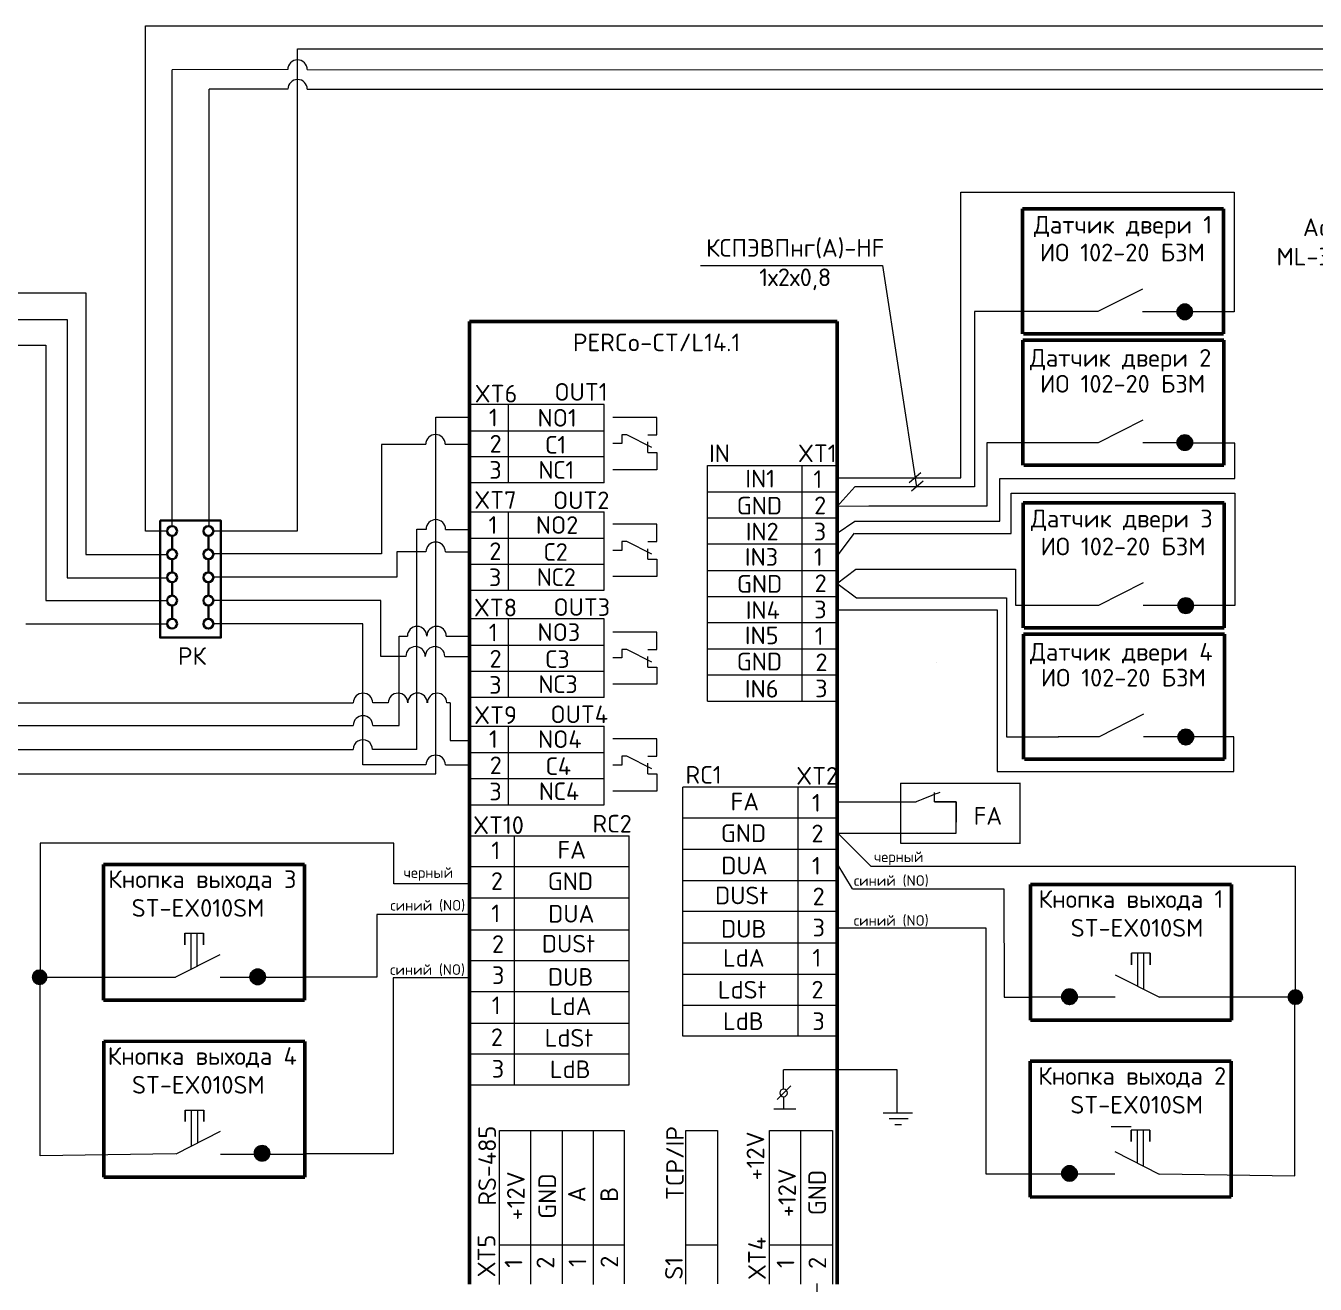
# Model space of a CAD drawing. Header units: millimetres. Extents: x -197802 to 287448, y -91833 to 169529.
# Drawn here: x -22503 to -4239, y 143154 to 160976 of the extents above; entities that cross this region are included whole.
import ezdxf

# ---------------------------------------------------------------- set-up
doc = ezdxf.new("R2010")
doc.units = ezdxf.units.MM
doc.layers.add('СКУД', color=7, linetype='Continuous')
doc.layers.add('Слой 1', color=7, linetype='Continuous')
doc.styles.get("Standard").update_dxf_attribs({"font": 'arial.ttf'})

msp = doc.modelspace()

# ---------------------------------------------------------------- hatches: boundary and pattern name
at = {"layer": 'СКУД', "lineweight": 18, "true_color": 0x000000}
h = msp.add_hatch(dxfattribs=at)
h.set_pattern_fill('ANGLE', color=18)
h.set_pattern_definition([(0, (-16661.043, 202015.997), (0, 6.985), [5.08, -1.905]), (90, (-16661.043, 202015.997), (-6.985, 4e-16), [5.08, -1.905])])
h.paths.add_polyline_path([(-5978, 156925), (-6086, 156925), (-6195, 156925, 0.999967)])
h.paths.add_polyline_path([(-6086, 157034, 0.414214), (-6195, 156925), (-6086, 156925)])
h.paths.add_polyline_path([(-6086, 157034), (-6086, 156925), (-5978, 156925, 0.414233)])
h = msp.add_hatch(dxfattribs=at)
h.set_pattern_fill('ANGLE', color=18)
h.set_pattern_definition([(0, (-16659.5066, 200163.7845), (0, 6.985), [5.08, -1.905]), (90, (-16659.5066, 200163.7845), (-6.985, 4e-16), [5.08, -1.905])])
h.paths.add_polyline_path([(-5976, 155073), (-6085, 155073), (-6194, 155073, 0.999967)])
h.paths.add_polyline_path([(-6085, 155182, 0.414214), (-6194, 155073), (-6085, 155073)])
h.paths.add_polyline_path([(-6085, 155182), (-6085, 155073), (-5976, 155073, 0.414233)])
h = msp.add_hatch(dxfattribs=at)
h.set_pattern_fill('ANGLE', color=18)
h.set_pattern_definition([(0, (-16646.172, 197854.687), (0, 6.985), [5.08, -1.905]), (90, (-16646.172, 197854.687), (-6.985, 4e-16), [5.08, -1.905])])
h.paths.add_polyline_path([(-5963, 152764), (-6072, 152764), (-6180, 152764, 0.999967)])
h.paths.add_polyline_path([(-6072, 152873, 0.414214), (-6180, 152764), (-6072, 152764)])
h.paths.add_polyline_path([(-6072, 152873), (-6072, 152764), (-5963, 152764, 0.414233)])
h = msp.add_hatch(dxfattribs=at)
h.set_pattern_fill('ANGLE', color=18)
h.set_pattern_definition([(0, (-16645.258, 195995.085), (0, 6.985), [5.08, -1.905]), (90, (-16645.258, 195995.085), (-6.985, 4e-16), [5.08, -1.905])])
h.paths.add_polyline_path([(-5962, 150904), (-6071, 150904), (-6180, 150904, 0.999967)])
h.paths.add_polyline_path([(-6071, 151013, 0.414214), (-6180, 150904), (-6071, 150904)])
h.paths.add_polyline_path([(-6071, 151013), (-6071, 150904), (-5962, 150904, 0.414233)])
h = msp.add_hatch(dxfattribs=at)
h.set_pattern_fill('ANGLE', color=18, scale=0.924)
h.set_pattern_definition([(0, (81062.2454, 189166.182), (0, 6.45414), [4.69392, -1.76022]), (90, (81062.2454, 189166.182), (-6.45414, 4e-16), [4.69392, -1.76022])])
h.paths.add_polyline_path([(-22206, 147502), (-22307, 147502), (-22408, 147502, 0.999967)])
h.paths.add_polyline_path([(-22307, 147603, 0.414214), (-22408, 147502), (-22307, 147502)])
h.paths.add_polyline_path([(-22307, 147603), (-22307, 147502), (-22206, 147502, 0.414233)])
h = msp.add_hatch(dxfattribs=at)
h.set_pattern_fill('ANGLE', color=18)
h.set_pattern_definition([(0, (-29792.186, 192599.236), (0, 6.985), [5.08, -1.905]), (90, (-29792.186, 192599.236), (-6.985, 4e-16), [5.08, -1.905])])
h.paths.add_polyline_path([(-19109, 147508), (-19218, 147508), (-19326, 147508, 0.999967)])
h.paths.add_polyline_path([(-19218, 147617, 0.414214), (-19326, 147508), (-19218, 147508)])
h.paths.add_polyline_path([(-19218, 147617), (-19218, 147508), (-19109, 147508, 0.414233)])
h = msp.add_hatch(dxfattribs=at)
h.set_pattern_fill('ANGLE', color=18)
h.set_pattern_definition([(0, (-18293.793, 192317.2536), (0, 6.985), [5.08, -1.905]), (90, (-18293.793, 192317.2536), (-6.985, 4e-16), [5.08, -1.905])])
h.paths.add_polyline_path([(-7610, 147226), (-7719, 147226), (-7828, 147226, 0.999967)])
h.paths.add_polyline_path([(-7719, 147335, 0.414214), (-7828, 147226), (-7719, 147226)])
h.paths.add_polyline_path([(-7719, 147335), (-7719, 147226), (-7610, 147226, 0.414233)])
h = msp.add_hatch(dxfattribs=at)
h.set_pattern_fill('ANGLE', color=18, scale=0.924)
h.set_pattern_definition([(0, (87253.9205, 188883.631), (0, 6.45414), [4.69392, -1.76022]), (90, (87253.9205, 188883.631), (-6.45414, 4e-16), [4.69392, -1.76022])])
h.paths.add_polyline_path([(-4619, 147220), (-4519, 147220), (-4418, 147220, -0.999967)])
h.paths.add_polyline_path([(-4519, 147320, -0.414214), (-4418, 147220), (-4519, 147220)])
h.paths.add_polyline_path([(-4519, 147320), (-4519, 147220), (-4619, 147220, -0.414233)])
h = msp.add_hatch(dxfattribs=at)
h.set_pattern_fill('ANGLE', color=18)
h.set_pattern_definition([(0, (-29730.588, 190099.7175), (0, 6.985), [5.08, -1.905]), (90, (-29730.588, 190099.7175), (-6.985, 4e-16), [5.08, -1.905])])
h.paths.add_polyline_path([(-19047, 145009), (-19156, 145009), (-19265, 145009, 0.999967)])
h.paths.add_polyline_path([(-19156, 145118, 0.414214), (-19265, 145009), (-19156, 145009)])
h.paths.add_polyline_path([(-19156, 145118), (-19156, 145009), (-19047, 145009, 0.414233)])
h = msp.add_hatch(dxfattribs=at)
h.set_pattern_fill('ANGLE', color=18)
h.set_pattern_definition([(0, (-18293.886, 189813.6104), (0, 6.985), [5.08, -1.905]), (90, (-18293.886, 189813.6104), (-6.985, 4e-16), [5.08, -1.905])])
h.paths.add_polyline_path([(-7610, 144723), (-7719, 144723), (-7828, 144723, 0.999967)])
h.paths.add_polyline_path([(-7719, 144832, 0.414214), (-7828, 144723), (-7719, 144723)])
h.paths.add_polyline_path([(-7719, 144832), (-7719, 144723), (-7610, 144723, 0.414233)])

# ---------------------------------------------------------------- linework, layer by layer
at = {"lineweight": 50}
for p, q in [((-8384, 158383), (-8383, 156612)), ((-5538, 158383), (-5537, 156612)), ((-8380, 156525), (-8379, 154754)), ((-5534, 156524), (-5533, 154753)), ((-8374, 154220), (-8373, 152450)), ((-5528, 154220), (-5527, 152449)), ((-8370, 152362), (-8369, 150591)), ((-5524, 152362), (-5523, 150591)), ((-21401, 149099), (-21401, 147177)), ((-18555, 149098), (-18554, 147176)), ((-8271, 148816), (-8272, 146894)), ((-5424, 148816), (-5425, 146895)), ((-21397, 146594), (-21396, 144672)), ((-18550, 146593), (-18549, 144671)), ((-8275, 146311), (-8277, 144389)), ((-5429, 146311), (-5429, 144390))]:
    msp.add_line(p, q, dxfattribs=at)
at = {"color": 251, "lineweight": 18, "true_color": 0x636466}
for p, q in [((-9825, 154644), (-9990, 154502)), ((-9794, 154529), (-9959, 154387)), ((-20248, 148124), (-19985, 148124)), ((-6578, 147841), (-6841, 147841)), ((-20243, 145619), (-19981, 145619)), ((-6582, 145336), (-6845, 145336))]:
    msp.add_line(p, q, dxfattribs=at)
at = {"lineweight": 18}
for p, q in [((-19751, 147502), (-18553, 147502)), ((-7074, 147220), (-8272, 147220)), ((-19747, 144997), (-18549, 144997)), ((-7079, 144715), (-8277, 144715))]:
    msp.add_line(p, q, dxfattribs=at)
msp.add_lwpolyline([(-12944, 157579), (-10368, 157579), (-9888, 154449)], dxfattribs=at)
at = {"color": 251, "lineweight": 18, "true_color": 0x636466}
for points in [[(-7311, 156931), (-9064, 156931), (-9064, 154447), (-10759, 154447), (-11016, 154163)], [(-7310, 155071), (-8889, 155071), (-8889, 154171), (-10561, 154171), (-11014, 154170)], [(-11511, 154748), (-11511, 151413)], [(-11004, 149545), (-10531, 149077), (-8183, 149077), (-8183, 149076), (-4524, 149076), (-4524, 147220), (-6444, 147220)], [(-16208, 148825), (-16208, 148825), (-17289, 148825), (-17289, 149399), (-22301, 149399), (-22301, 147502), (-20383, 147502)], [(-20383, 144999), (-22301, 144972), (-22301, 147475)], [(-6442, 144717), (-4525, 144690), (-4525, 147193)]]:
    msp.add_lwpolyline(points, dxfattribs=at)
at = {"layer": 'СКУД', "color": 1, "lineweight": 18}
for p, q in [((-18792, 160355), (-20431, 160354)), ((-20431, 153890), (-20431, 160354)), ((-18516, 160355), (11864, 160354)), ((-21651, 153489), (-20497, 153489)), ((-21915, 153158), (-20500, 153158)), ((-22217, 152836), (-20499, 152836)), ((-22503, 152505), (-20500, 152505)), ((-9601, 151958), (-9601, 151958))]:
    msp.add_line(p, q, dxfattribs=at)
at = {"layer": 'СКУД', "color": 241, "lineweight": 18, "true_color": 0xf7abae}
for p, q in [((-19906, 153889), (-19906, 160077)), ((-18791, 160077), (-19906, 160077)), ((-18516, 160077), (11455, 160077)), ((-16561, 155049), (-16215, 155049)), ((-16560, 153526), (-16222, 153526)), ((-16568, 152046), (-16218, 152046)), ((-16560, 150509), (-16222, 150509)), ((-7131, 145389), (-6844, 145389)), ((-11297, 143163), (-11297, 137662))]:
    msp.add_line(p, q, dxfattribs=at)
at = {"layer": 'СКУД', "color": 7, "lineweight": 50}
for p, q in [((-16218, 156787), (-16218, 143156)), ((-11012, 156787), (-16218, 156787)), ((-11012, 143155), (-11012, 156787))]:
    msp.add_line(p, q, dxfattribs=at)
at = {"layer": 'СКУД', "color": 5, "lineweight": 18, "true_color": 0x0000ff}
for p, q in [((-16965, 150726), (-16965, 153845)), ((-16965, 153845), (-16833, 153845)), ((-16557, 153844), (-16214, 153844)), ((-17214, 151068), (-17214, 152333)), ((-17214, 152333), (-17097, 152333)), ((-16546, 152333), (-16223, 152333)), ((-22954, 151386), (-17864, 151387)), ((-17368, 151387), (-17588, 151387)), ((-16493, 151386), (-16540, 151386)), ((-16493, 151386), (-16493, 150855)), ((-30104, 151067), (-17864, 151068)), ((-17588, 151068), (-17214, 151068)), ((-36856, 150726), (-17867, 150727)), ((-16965, 150726), (-17592, 150726)), ((-16493, 150855), (-16229, 150855))]:
    msp.add_line(p, q, dxfattribs=at)
at = {"layer": 'СКУД', "color": 3, "lineweight": 18}
for p, q in [((-11011, 153465), (-10763, 153790)), ((-11009, 153790), (-10761, 153961))]:
    msp.add_line(p, q, dxfattribs=at)
at = {"layer": 'СКУД', "color": 7, "lineweight": 15}
for p, q in [((-10997, 149984), (-10597, 149984)), ((-10597, 149984), (-9893, 149984))]:
    msp.add_line(p, q, dxfattribs=at)
at = {"layer": 'СКУД', "color": 7, "lineweight": 18}
for p, q in [((-9326, 149564), (-9326, 149697)), ((-10593, 149544), (-9326, 149544)), ((-9326, 149544), (-9326, 149564))]:
    msp.add_line(p, q, dxfattribs=at)
at = {"layer": 'СКУД', "color": 5, "lineweight": 18}
msp.add_line((-10795, 148752), (-11010, 149114), dxfattribs=at)
at = {"layer": 'СКУД', "color": 1, "lineweight": 18}
for points in [[(-20495, 153819), (-20809, 153819), (-20809, 160976), (12723, 160976), (12723, 140908), (-10927, 140908)], [(-47442, 155216), (-47219, 155439), (-44914, 155439), (-44914, 157195), (-21652, 157195), (-21652, 153489), (-21652, 153489)], [(-40277, 155222), (-40054, 155446), (-37749, 155446), (-37749, 156816), (-21915, 156816), (-21915, 153160), (-21915, 153160)], [(-33535, 155194), (-33312, 155417), (-31007, 155417), (-31007, 156454), (-22217, 156454), (-22217, 152836), (-22217, 152836)]]:
    msp.add_lwpolyline(points, dxfattribs=at)
at = {"layer": 'СКУД', "color": 241, "lineweight": 18, "true_color": 0xf7abae}
for points in [[(-19846, 153822), (-18652, 153822), (-18652, 160650), (12301, 160650), (12301, 141262), (-11108, 141262)], [(-16836, 155045), (-17465, 155045), (-17465, 153498), (-19845, 153498)], [(-16835, 153526), (-17249, 153526), (-17249, 153168), (-19842, 153168)], [(-17120, 152046), (-17475, 152046), (-17475, 152837), (-19842, 152837)], [(-16835, 150510), (-17729, 150510), (-17729, 152508), (-19844, 152508)]]:
    msp.add_lwpolyline(points, dxfattribs=at)
at = {"layer": 'СКУД', "color": 3, "lineweight": 18}
for points in [[(-11009, 154576), (-9259, 154576), (-9259, 158618), (-5388, 158618), (-5388, 156926), (-6085, 156926)], [(-10763, 153961), (-8705, 153961), (-8705, 154564), (-5377, 154564), (-5377, 155066), (-6073, 155066)], [(-10759, 153784), (-8544, 153784), (-8544, 154358), (-5378, 154358), (-5378, 152764), (-6075, 152764)], [(-11012, 152705), (-11012, 152705), (-8744, 152705), (-8744, 150417), (-5393, 150417), (-5393, 150906), (-6068, 150906)]]:
    msp.add_lwpolyline(points, dxfattribs=at)
at = {"layer": 'СКУД', "color": 7, "lineweight": 50}
for points in [[(-8384, 158383), (-5538, 158383)], [(-5537, 156612), (-8369, 156613)], [(-8380, 156525), (-5534, 156524)], [(-5533, 154753), (-8365, 154754)], [(-8374, 154220), (-5528, 154220)], [(-8370, 152362), (-5524, 152362)], [(-5527, 152449), (-8359, 152450)], [(-5523, 150591), (-8355, 150592)], [(-21401, 149099), (-18555, 149098)], [(-5425, 148816), (-8271, 148816)], [(-18553, 147176), (-21401, 147177)], [(-8273, 146894), (-5425, 146895)], [(-21396, 146594), (-18550, 146593)], [(-5429, 146311), (-8275, 146311)], [(-18548, 144671), (-21396, 144672)], [(-8277, 144389), (-5429, 144390)]]:
    msp.add_lwpolyline(points, dxfattribs=at)
at = {"layer": 'СКУД', "color": 18, "lineweight": 18, "true_color": 0x000000}
for points in [[(-6687, 157248), (-7316, 156929)], [(-6085, 156926), (-6687, 156926)], [(-6682, 155389), (-7311, 155071)], [(-6080, 155068), (-6682, 155068)], [(-11020, 153073), (-10744, 153282), (-8486, 153282), (-8486, 152771), (-7882, 152771), (-7882, 152771), (-7882, 152771)], [(-11013, 153081), (-10736, 152876), (-8609, 152876), (-8609, 150908), (-7875, 150908), (-7875, 150908), (-7875, 150908)], [(-6677, 153085), (-7306, 152766)], [(-7306, 152766), (-7884, 152766)], [(-6075, 152764), (-6677, 152764)], [(-6672, 151227), (-7301, 150908)], [(-7301, 150908), (-7880, 150908)], [(-6070, 150905), (-6672, 150905)], [(-20160, 147614), (-20160, 148124)], [(-20073, 147662), (-20073, 148124)], [(-19754, 147821), (-20383, 147502)], [(-6753, 147379), (-6753, 147841)], [(-6665, 147331), (-6665, 147841)], [(-7072, 147538), (-6442, 147220)], [(-20156, 145109), (-20156, 145619)], [(-20068, 145157), (-20068, 145619)], [(-19750, 145316), (-20379, 144997)], [(-6758, 144874), (-6758, 145336)], [(-6670, 144826), (-6670, 145336)], [(-7076, 145033), (-6447, 144715)]]:
    msp.add_lwpolyline(points, dxfattribs=at)
at = {"layer": 'СКУД', "color": 5, "lineweight": 18, "true_color": 0x0000ff}
msp.add_lwpolyline([(-45414, 152330), (-44006, 152330), (-44006, 150383), (-16695, 150383), (-16695, 155433), (-16220, 155433)], dxfattribs=at)
at = {"layer": 'СКУД', "color": 7, "lineweight": 35}
msp.add_lwpolyline([(-20600, 153968), (-19738, 153968), (-19738, 152313), (-20600, 152313)], close=True, dxfattribs=at)
for points in [[(-20430, 153751), (-20430, 153562)], [(-19916, 153751), (-19916, 153562)], [(-20430, 153423), (-20430, 153234)], [(-19916, 153423), (-19916, 153234)], [(-20430, 153094), (-20430, 152906)], [(-19916, 153094), (-19916, 152906)], [(-20430, 152766), (-20430, 152577)], [(-19916, 152766), (-19916, 152577)]]:
    msp.add_lwpolyline(points, dxfattribs=at)
at = {"layer": 'СКУД', "color": 7, "lineweight": 18}
for points in [[(-11566, 150195), (-11566, 149759)], [(-13195, 149759), (-11013, 149759)], [(-11566, 149759), (-11566, 149314)], [(-15585, 149502), (-15585, 149065)], [(-10997, 149544), (-10593, 149544)], [(-11566, 149314), (-11566, 148869)], [(-13956, 149065), (-16211, 149065)], [(-15585, 149065), (-15585, 148620)], [(-11566, 148869), (-11566, 148432)], [(-15585, 148620), (-15585, 148175)], [(-11566, 148432), (-11566, 147987)], [(-15585, 148175), (-15585, 147739)], [(-11566, 147987), (-11566, 147542)], [(-15585, 147739), (-15585, 147294)], [(-11566, 147542), (-11566, 147106)], [(-15585, 147294), (-15585, 146849)], [(-11566, 147106), (-11566, 146669)], [(-15585, 146849), (-15585, 146413)], [(-15585, 146413), (-15585, 145976)], [(-15350, 143705), (-15795, 143705)], [(-14905, 143705), (-15350, 143705)], [(-14468, 143705), (-14905, 143705)], [(-14023, 143705), (-14468, 143705)], [(-12707, 143705), (-13152, 143705)], [(-11523, 143705), (-11968, 143705)], [(-11078, 143705), (-11523, 143705)]]:
    msp.add_lwpolyline(points, dxfattribs=at)
at = {"layer": 'СКУД', "color": 5, "lineweight": 18}
for points in [[(-10795, 148752), (-8648, 148752), (-8643, 147220), (-8272, 147220)], [(-16221, 148388), (-17532, 148388), (-17532, 147502), (-18553, 147502)], [(-11008, 148200), (-8905, 148200), (-8905, 144717), (-8276, 144717)], [(-16217, 147491), (-17298, 147491), (-17298, 144999), (-18549, 144999)]]:
    msp.add_lwpolyline(points, dxfattribs=at)
at = {"layer": 'СКУД', "color": 18, "lineweight": 25, "true_color": 0x000000}
for points in [[(-20248, 148124), (-20248, 147962)], [(-19985, 147962), (-19985, 148124)], [(-6841, 147679), (-6841, 147841)], [(-6578, 147841), (-6578, 147679)], [(-20243, 145619), (-20243, 145457)], [(-19981, 145457), (-19981, 145619)], [(-6845, 145174), (-6845, 145336)], [(-6582, 145336), (-6582, 145174)]]:
    msp.add_lwpolyline(points, dxfattribs=at)
at = {"layer": 'СКУД', "color": 18, "true_color": 0x000000}
for centre, radius in [((-6086, 156925), 109), ((-6085, 155073), 109), ((-6072, 152764), 109), ((-6071, 150904), 109), ((-22307, 147502), 101), ((-19218, 147508), 109), ((-7719, 147226), 109), ((-4519, 147220), 101), ((-19156, 145009), 109), ((-7719, 144723), 109)]:
    msp.add_circle(centre, radius, dxfattribs=at)
at = {"layer": 'СКУД', "color": 7, "lineweight": 35}
for centre in [(-20430, 153821), (-19916, 153821), (-20430, 153492), (-19916, 153492), (-20430, 153164), (-19916, 153164), (-20430, 152836), (-19916, 152836), (-20430, 152508), (-19916, 152508)]:
    msp.add_circle(centre, 69.7, dxfattribs=at)
at = {"layer": 'СКУД', "color": 1, "lineweight": 18}
msp.add_arc((-18654, 160355), 138, 0, 180, dxfattribs=at)
at = {"layer": 'СКУД', "color": 241, "lineweight": 18, "true_color": 0xf7abae}
for centre, start, end in [((-18653, 160077), 0.2276, 179.7724), ((-16699, 155049), 0, 180), ((-16697, 153526), 0, 180), ((-16982, 152046), 0, 180), ((-16706, 152046), 0, 180), ((-16697, 150509), 0, 180)]:
    msp.add_arc(centre, 138, start, end, dxfattribs=at)
at = {"layer": 'СКУД', "color": 5, "lineweight": 18, "true_color": 0x0000ff}
for centre, start in [((-16695, 153844), 0), ((-16960, 152332), 0), ((-16684, 152333), 0), ((-17726, 151387), 0), ((-17230, 151387), 0), ((-16954, 151388), 0), ((-16677, 151386), 0), ((-17726, 151068), 0), ((-17729, 150727), 359.5994)]:
    msp.add_arc(centre, 138, start, 180, dxfattribs=at)
at = {"layer": 'СКУД', "color": 7, "lineweight": 25}
for points in [[(-9629, 149985), (-9629, 149985), (-9326, 149985), (-9326, 149985)], [(-9326, 149985), (-9326, 149936), (-9326, 149780), (-9326, 149697)]]:
    msp.add_open_spline(points, degree=3, dxfattribs=at)
at = {"layer": 'Слой 1', "color": 7, "lineweight": 9}
for p, q in [((-14311, 155614), (-16219, 155614)), ((-15669, 155614), (-15669, 155241)), ((-14311, 155241), (-14311, 155614)), ((-13565, 155427), (-14189, 155427)), ((-13565, 155183), (-13565, 155427)), ((-16210, 155241), (-14311, 155241)), ((-15669, 155241), (-15669, 154875)), ((-14311, 154875), (-14311, 155241)), ((-14060, 155183), (-14060, 155061)), ((-13988, 155183), (-14060, 155183)), ((-13988, 155183), (-14060, 155183)), ((-13636, 155004), (-13988, 155183)), ((-13694, 155183), (-13565, 155183)), ((-13694, 155183), (-13565, 155183)), ((-13694, 154932), (-13694, 155083)), ((-14060, 155061), (-14189, 155061)), ((-13694, 154932), (-13565, 154932)), ((-13694, 154932), (-13565, 154932)), ((-13565, 154932), (-13565, 154688)), ((-16219, 154875), (-14311, 154875)), ((-15669, 154875), (-15669, 154502)), ((-14311, 154502), (-14311, 154875)), ((-12847, 154748), (-11015, 154748)), ((-12847, 154375), (-12847, 154748)), ((-13565, 154688), (-14189, 154688)), ((-14311, 154502), (-16219, 154502)), ((-12847, 154375), (-11012, 154375)), ((-12847, 154002), (-12847, 154375)), ((-16212, 154095), (-14311, 154095)), ((-15669, 154095), (-15669, 153722)), ((-14311, 153722), (-14311, 154095)), ((-11009, 154002), (-12847, 154002)), ((-12847, 153636), (-12847, 154002)), ((-13565, 153916), (-14189, 153916)), ((-13565, 153672), (-13565, 153916)), ((-16216, 153722), (-14311, 153722)), ((-15669, 153722), (-15669, 153349)), ((-14311, 153349), (-14311, 153722)), ((-14060, 153672), (-14060, 153543)), ((-13988, 153672), (-14060, 153672)), ((-13988, 153672), (-14060, 153672)), ((-13636, 153492), (-13988, 153672)), ((-13694, 153672), (-13565, 153672)), ((-13694, 153672), (-13565, 153672)), ((-11011, 153636), (-12847, 153636)), ((-12847, 153263), (-12847, 153636)), ((-14060, 153543), (-14189, 153543)), ((-13694, 153421), (-13694, 153571)), ((-13694, 153421), (-13565, 153421)), ((-13694, 153421), (-13565, 153421)), ((-13565, 153421), (-13565, 153177)), ((-14311, 153349), (-16216, 153349)), ((-15669, 153349), (-15669, 152983)), ((-14311, 152983), (-14311, 153349)), ((-12847, 153263), (-11010, 153263)), ((-12847, 152890), (-12847, 153263)), ((-13565, 153177), (-14189, 153177)), ((-16217, 152983), (-14311, 152983)), ((-11010, 152890), (-12847, 152890)), ((-12847, 152525), (-12847, 152890)), ((-14311, 152576), (-16220, 152576)), ((-15669, 152576), (-15669, 152203)), ((-14311, 152203), (-14311, 152576)), ((-12847, 152525), (-11014, 152525)), ((-12847, 152152), (-12847, 152525)), ((-13565, 152389), (-14189, 152389)), ((-13565, 152145), (-13565, 152389)), ((-16221, 152203), (-14311, 152203)), ((-15669, 152203), (-15669, 151837)), ((-14311, 151837), (-14311, 152203)), ((-14060, 152145), (-14060, 152023)), ((-13988, 152145), (-14060, 152145)), ((-13988, 152145), (-14060, 152145)), ((-13636, 151966), (-13988, 152145)), ((-13694, 152145), (-13565, 152145)), ((-13694, 152145), (-13565, 152145)), ((-12847, 152152), (-11010, 152152)), ((-12847, 151779), (-12847, 152152)), ((-14060, 152023), (-14189, 152023)), ((-13694, 151894), (-13694, 152045)), ((-16212, 151837), (-14311, 151837)), ((-15669, 151837), (-15669, 151464)), ((-14311, 151464), (-14311, 151837)), ((-13694, 151894), (-13565, 151894)), ((-13694, 151894), (-13565, 151894)), ((-13565, 151894), (-13565, 151650)), ((-11014, 151779), (-12847, 151779)), ((-12847, 151413), (-12847, 151779)), ((-13565, 151650), (-14189, 151650)), ((-14311, 151464), (-16216, 151464)), ((-12847, 151413), (-11014, 151413)), ((-16208, 151057), (-14311, 151057)), ((-15669, 151057), (-15669, 150684)), ((-14311, 150684), (-14311, 151057)), ((-13565, 150878), (-14189, 150878)), ((-13565, 150634), (-13565, 150878)), ((-16218, 150684), (-14311, 150684)), ((-15669, 150684), (-15669, 150311)), ((-14311, 150311), (-14311, 150684)), ((-14060, 150505), (-14189, 150505)), ((-14060, 150634), (-14060, 150505)), ((-13988, 150634), (-14060, 150634)), ((-13988, 150634), (-14060, 150634)), ((-13636, 150454), (-13988, 150634)), ((-13694, 150634), (-13565, 150634)), ((-13694, 150634), (-13565, 150634)), ((-13694, 150383), (-13694, 150533)), ((-13694, 150383), (-13565, 150383)), ((-13694, 150383), (-13565, 150383)), ((-13565, 150383), (-13565, 150139)), ((-14311, 150311), (-16215, 150311)), ((-15669, 150311), (-15669, 149945)), ((-14311, 149945), (-14311, 150311)), ((-13565, 150139), (-14189, 150139)), ((-16217, 149945), (-14311, 149945)), ((-10160, 146189), (-11768, 146189)), ((-11768, 145916), (-11768, 146189)), ((-10160, 145570), (-10160, 146189)), ((-11666, 145964), (-11862, 145771)), ((-11768, 145810), (-11768, 145631)), ((-11594, 145631), (-11909, 145631)), ((-9944, 145575), (-10360, 145575)), ((-10004, 145495), (-10274, 145495)), ((-10098, 145413), (-10193, 145413))]:
    msp.add_line(p, q, dxfattribs=at)
for points in [[(-11007, 150195), (-13195, 150195)], [(-13195, 149759), (-13195, 150195)], [(-13195, 149314), (-13195, 149759)], [(-16208, 149502), (-13956, 149502)], [(-13956, 149065), (-13956, 149502)], [(-13195, 148869), (-13195, 149314)], [(-13195, 149314), (-11013, 149314)], [(-13956, 148620), (-13956, 149065)], [(-11009, 148869), (-13195, 148869)], [(-13195, 148432), (-13195, 148869)], [(-13956, 148620), (-16214, 148620)], [(-13956, 148175), (-13956, 148620)], [(-11015, 148432), (-13195, 148432)], [(-13195, 147987), (-13195, 148432)], [(-16211, 148175), (-13956, 148175)], [(-13956, 147739), (-13956, 148175)], [(-13195, 147542), (-13195, 147987)], [(-13195, 147987), (-11009, 147987)], [(-16211, 147739), (-13956, 147739)], [(-13956, 147294), (-13956, 147739)], [(-11011, 147542), (-13195, 147542)], [(-13195, 147106), (-13195, 147542)], [(-13956, 147294), (-16217, 147294)], [(-13956, 146849), (-13956, 147294)], [(-13195, 146669), (-13195, 147106)], [(-13195, 147106), (-11011, 147106)], [(-16217, 146849), (-13956, 146849)], [(-13956, 146413), (-13956, 146849)], [(-11011, 146669), (-13195, 146669)], [(-13956, 146413), (-16214, 146413)], [(-13956, 145976), (-13956, 146413)], [(-16211, 145976), (-13956, 145976)], [(-15795, 145333), (-15350, 145333)], [(-15795, 143152), (-15795, 145333)], [(-15350, 145333), (-14905, 145333)], [(-15350, 143155), (-15350, 145333)], [(-14905, 145333), (-14905, 143159)], [(-14905, 145333), (-14468, 145333)], [(-14468, 145333), (-14468, 143152)], [(-14468, 145333), (-14023, 145333)], [(-14023, 143159), (-14023, 145333)], [(-13152, 145333), (-12707, 145333)], [(-13152, 143156), (-13152, 145333)], [(-12707, 145333), (-12707, 143158)], [(-11968, 145333), (-11523, 145333)], [(-11968, 143155), (-11968, 145333)], [(-11523, 145333), (-11078, 145333)], [(-11523, 143155), (-11523, 145333)], [(-11078, 145333), (-11078, 143155)]]:
    msp.add_lwpolyline(points, dxfattribs=at)
for points in [[(-10113, 150252), (-10113, 150252), (-10113, 149402), (-10113, 149402)], [(-10113, 150252), (-10113, 150252), (-8415, 150252), (-8415, 150252)], [(-8419, 149402), (-8419, 149402), (-8419, 150252), (-8419, 150252)], [(-9555, 150120), (-9595, 150105), (-9893, 149985), (-9893, 149985)], [(-9629, 149985), (-9629, 149985), (-9629, 150120), (-9629, 150120)], [(-10113, 149402), (-10113, 149402), (-8415, 149402), (-8415, 149402)]]:
    msp.add_open_spline(points, degree=3, dxfattribs=at)
msp.add_open_spline([(-11715, 145863), (-11715, 145834), (-11739, 145810), (-11768, 145810), (-11798, 145810), (-11822, 145834), (-11822, 145863), (-11822, 145892), (-11798, 145916), (-11768, 145916), (-11739, 145916), (-11715, 145892), (-11715, 145863)], degree=3, knots=[0, 0, 0, 0, 1, 1, 1, 2, 2, 2, 3, 3, 3, 4, 4, 4, 4], dxfattribs=at)

# ---------------------------------------------------------------- texts
at = {"color": 32, "lineweight": 18, "true_color": 0xcd6928, "insert": (-13249, 157956), "char_height": 250, "attachment_point": 1}
msp.add_mtext_dynamic_manual_height_columns('\\pxqc;{\\fISOCPEUR|b0|i0|c204|p34;\\C7;КСПЭВПнг(А)-HF^J1х2х0,8}', width=3289.44, gutter_width=66.8, heights=[1225], dxfattribs=at)
at = {"layer": 'СКУД', "color": 7, "char_height": 250}
for s, insert, width, attachment_point in [('\\pxqc;{\\fISOCPEUR|b0|i0|c204|p34;Датчик двери 1}', (-5735, 157966), 2452.5, 9), ('\\pxqc;{\\fISOCPEUR|b0|i0|c204|p34;Датчик двери 2}', (-5731, 156080), 2529.28, 9), ('\\pxqc;{\\fISOCPEUR|b0|i0|c204|p34;Датчик двери 3}', (-5725, 153804), 2506.45, 9), ('\\pxqc;{\\fISOCPEUR|b0|i0|c204|p34;Датчик двери 4}', (-5721, 151917), 2529.28, 9), ('{\\fISOCPEUR|b0|i0|c204|p34;Кнопка выхода 2}', (-8162, 145939), 2870.69, 7)]:
    msp.add_mtext(s, dxfattribs=dict(at, insert=insert, width=width, attachment_point=attachment_point))
at = {"layer": 'СКУД', "color": 7}
for s, insert, char_height, attachment_point in [('\\pxqc;{\\fISOCPEUR|b0|i0|c0|p34;Accordtec ^JML-350N \\fISOCPEUR|b0|i0|c204|p34;КВ-2}', (-2547, 157581), 250, 9), ('{\\fISOCPEUR|b0|i0|c204|p34;ИО 102-20 Б3М}', (-5801, 157640), 250, 9), ('{\\fISOCPEUR|b0|i0|c204|p34;PERCo-CT/L14.1}', (-14752, 156367), 250, 7), ('{\\fISOCPEUR|b0|i0|c204|p34;ИО 102-20 Б3М}', (-5797, 155781), 250, 9), ('{\\fISOCPEUR|b0|i0|c0|p34;XT6}', (-16144, 155641), 250, 7), ('{\\fISOCPEUR|b0|i0|c0|p34;OUT1}', (-15015, 155666), 250, 7), ('{\\fISOCPEUR|b0|i0|c0|p34;1}', (-15943, 155303), 250, 7), ('{\\fISOCPEUR|b0|i0|c0|p34;NO1}', (-15254, 155299), 250, 7), ('{\\fISOCPEUR|b0|i0|c0|p34;2}', (-15933, 154932), 250, 7), ('{\\fISOCPEUR|b0|i0|c204|p34;С\\fISOCPEUR|b0|i0|c0|p34;1}', (-15141, 154917), 250, 7), ('{\\fISOCPEUR|b0|i0|c0|p34;IN}', (-12825, 154796), 250, 7), ('{\\fISOCPEUR|b0|i0|c0|p34;XT\\fISOCPEUR|b0|i0|c204|p34;1}', (-11566, 154796), 250, 7), ('{\\fISOCPEUR|b0|i0|c0|p34;3}', (-15938, 154561), 250, 7), ('{\\fISOCPEUR|b0|i0|c0|p34;N\\fISOCPEUR|b0|i0|c204|p34;С\\fISOCPEUR|b0|i0|c0|p34;1}', (-15242, 154561), 250, 7), ('{\\fISOCPEUR|b0|i0|c0|p34;IN\\fISOCPEUR|b0|i0|c204|p34;1}', (-12311, 154438), 250, 7), ('{\\fISOCPEUR|b0|i0|c0|p34;1}', (-11346, 154431), 250, 7), ('{\\fISOCPEUR|b0|i0|c0|p34;XT\\fISOCPEUR|b0|i0|c204|p34;7}', (-16150, 154135), 250, 7), ('{\\fISOCPEUR|b0|i0|c0|p34;OUT\\fISOCPEUR|b0|i0|c204|p34;2}', (-15035, 154131), 250, 7), ('{\\fISOCPEUR|b0|i0|c204|p34;GND}', (-12433, 154055), 250, 7), ('{\\fISOCPEUR|b0|i0|c0|p34;2}', (-11336, 154059), 250, 7), ('{\\fISOCPEUR|b0|i0|c0|p34;1}', (-15948, 153782), 250, 7), ('{\\fISOCPEUR|b0|i0|c0|p34;NO\\fISOCPEUR|b0|i0|c204|p34;2}', (-15278, 153781), 250, 7), ('{\\fISOCPEUR|b0|i0|c0|p34;IN\\fISOCPEUR|b0|i0|c204|p34;2}', (-12305, 153688), 250, 7), ('{\\fISOCPEUR|b0|i0|c0|p34;3}', (-11341, 153688), 250, 7), ('{\\fISOCPEUR|b0|i0|c0|p34;2}', (-15937, 153410), 250, 7), ('{\\fISOCPEUR|b0|i0|c204|p34;С2}', (-15164, 153399), 250, 7), ('{\\fISOCPEUR|b0|i0|c204|p34;ИО 102-20 Б3М}', (-5791, 153477), 250, 9), ('{\\fISOCPEUR|b0|i0|c0|p34;IN\\fISOCPEUR|b0|i0|c204|p34;3}', (-12317, 153329), 250, 7), ('{\\fISOCPEUR|b0|i0|c0|p34;1}', (-11340, 153328), 250, 7), ('{\\fISOCPEUR|b0|i0|c0|p34;3}', (-15943, 153040), 250, 7), ('{\\fISOCPEUR|b0|i0|c0|p34;N\\fISOCPEUR|b0|i0|c204|p34;С2}', (-15265, 153043), 250, 7), ('{\\fISOCPEUR|b0|i0|c204|p34;GND}', (-12430, 152947), 250, 7), ('{\\fISOCPEUR|b0|i0|c0|p34;2}', (-11329, 152956), 250, 7), ('{\\fISOCPEUR|b0|i0|c0|p34;XT\\fISOCPEUR|b0|i0|c204|p34;8}', (-16155, 152612), 250, 7), ('{\\fISOCPEUR|b0|i0|c0|p34;OUT\\fISOCPEUR|b0|i0|c204|p34;3}', (-15029, 152619), 250, 7), ('{\\fISOCPEUR|b0|i0|c0|p34;IN\\fISOCPEUR|b0|i0|c204|p34;4}', (-12305, 152576), 250, 7), ('{\\fISOCPEUR|b0|i0|c0|p34;3}', (-11335, 152585), 250, 7), ('{\\fISOCPEUR|b0|i0|c0|p34;1}', (-15945, 152259), 250, 7), ('{\\fISOCPEUR|b0|i0|c0|p34;NO\\fISOCPEUR|b0|i0|c204|p34;3}', (-15255, 152264), 250, 7), ('{\\fISOCPEUR|b0|i0|c0|p34;IN\\fISOCPEUR|b0|i0|c204|p34;5}', (-12317, 152218), 250, 7), ('{\\fISOCPEUR|b0|i0|c0|p34;1}', (-11327, 152209), 250, 7), ('{\\fISOCPEUR|b0|i0|c204|p34;РК}', (-20348, 151925), 250, 7), ('{\\fISOCPEUR|b0|i0|c0|p34;2}', (-15934, 151887), 250, 7), ('{\\fISOCPEUR|b0|i0|c204|p34;С3}', (-15141, 151882), 250, 7), ('{\\fISOCPEUR|b0|i0|c204|p34;GND}', (-12433, 151847), 250, 7), ('{\\fISOCPEUR|b0|i0|c0|p34;2}', (-11317, 151837), 250, 7), ('{\\fISOCPEUR|b0|i0|c0|p34;N\\fISOCPEUR|b0|i0|c204|p34;С3}', (-15242, 151526), 250, 7), ('{\\fISOCPEUR|b0|i0|c204|p34;ИО 102-20 Б3М}', (-5787, 151619), 250, 9), ('{\\fISOCPEUR|b0|i0|c0|p34;3}', (-15940, 151516), 250, 7), ('{\\fISOCPEUR|b0|i0|c0|p34;IN\\fISOCPEUR|b0|i0|c204|p34;6}', (-12317, 151462), 250, 7), ('{\\fISOCPEUR|b0|i0|c0|p34;3}', (-11322, 151467), 250, 7), ('{\\fISOCPEUR|b0|i0|c0|p34;XT\\fISOCPEUR|b0|i0|c204|p34;9}', (-16152, 151089), 250, 7), ('{\\fISOCPEUR|b0|i0|c0|p34;OUT\\fISOCPEUR|b0|i0|c204|p34;4}', (-15071, 151100), 250, 7), ('{\\fISOCPEUR|b0|i0|c0|p34;1}', (-15942, 150750), 250, 7), ('{\\fISOCPEUR|b0|i0|c0|p34;NO\\fISOCPEUR|b0|i0|c204|p34;4}', (-15248, 150748), 250, 7), ('{\\fISOCPEUR|b0|i0|c0|p34;2}', (-15931, 150378), 250, 7), ('{\\fISOCPEUR|b0|i0|c204|p34;С4}', (-15134, 150366), 250, 7), ('{\\fISOCPEUR|b0|i0|c0|p34;RC1}', (-13158, 150243), 250, 7), ('{\\fISOCPEUR|b0|i0|c0|p34;XT2}', (-11590, 150229), 250, 7), ('{\\fISOCPEUR|b0|i0|c0|p34;3}', (-15937, 150007), 250, 7), ('{\\fISOCPEUR|b0|i0|c0|p34;N\\fISOCPEUR|b0|i0|c204|p34;С4}', (-15235, 150010), 250, 7), ('{\\fISOCPEUR|b0|i0|c0|p34;FA}', (-12520, 149863), 250, 7), ('{\\fISOCPEUR|b0|i0|c0|p34;1}', (-11367, 149847), 250, 7), ('{\\fISOCPEUR|b0|i0|c0|p34;XT\\fISOCPEUR|b0|i0|c204|p34;10}', (-16166, 149531), 250, 7), ('{\\fISOCPEUR|b0|i0|c0|p34;RC\\fISOCPEUR|b0|i0|c204|p34;2}', (-14476, 149551), 250, 7), ('{\\fISOCPEUR|b0|i0|c0|p34;FA}', (-9077, 149661), 250, 7), ('{\\fISOCPEUR|b0|i0|c204|p34;GND}', (-12658, 149417), 250, 7), ('{\\fISOCPEUR|b0|i0|c0|p34;2}', (-11374, 149413), 250, 7), ('{\\fISOCPEUR|b0|i0|c0|p34;1}', (-15908, 149173), 250, 7), ('{\\fISOCPEUR|b0|i0|c0|p34;FA}', (-14972, 149180), 250, 7), ('{\\fISOCPEUR|b0|i0|c204|p34;черный}', (-10488, 149091), 150, 7), ('{\\fISOCPEUR|b0|i0|c204|p34;черный}', (-16451, 148868), 150, 9), ('{\\fISOCPEUR|b0|i0|c0|p34;DUA}', (-12652, 148958), 250, 7), ('{\\fISOCPEUR|b0|i0|c0|p34;1}', (-11367, 148955), 250, 7), ('{\\fISOCPEUR|b0|i0|c204|p34;Кнопка выхода 3}', (-18669, 148726), 250, 9), ('{\\fISOCPEUR|b0|i0|c0|p34;2}', (-15915, 148739), 250, 7), ('{\\fISOCPEUR|b0|i0|c204|p34;GND}', (-15110, 148735), 250, 7), ('{\\fISOCPEUR|b0|i0|c204|p34;синий (NO)}', (-10774, 148781), 150, 7), ('{\\fISOCPEUR|b0|i0|c0|p34;DUSt}', (-12740, 148535), 250, 7), ('{\\fISOCPEUR|b0|i0|c0|p34;2}', (-11358, 148521), 250, 7), ('{\\fISOCPEUR|b0|i0|c204|p34;Кнопка выхода 1}', (-8157, 148444), 250, 7), ('{\\fISOCPEUR|b0|i0|c0|p34;ST-EX010SM}', (-19124, 148358), 250, 9), ('{\\fISOCPEUR|b0|i0|c204|p34;синий (NO)}', (-16279, 148431), 150, 9), ('{\\fISOCPEUR|b0|i0|c0|p34;1}', (-15908, 148282), 250, 7), ('{\\fISOCPEUR|b0|i0|c0|p34;DUA}', (-15104, 148275), 250, 7), ('{\\fISOCPEUR|b0|i0|c0|p34;DUB}', (-12655, 148063), 250, 7), ('{\\fISOCPEUR|b0|i0|c0|p34;3}', (-11358, 148080), 250, 7), ('{\\fISOCPEUR|b0|i0|c204|p34;синий (NO)}', (-10775, 148216), 150, 7), ('{\\fISOCPEUR|b0|i0|c0|p34;ST-EX010SM}', (-7702, 148076), 250, 7), ('{\\fISOCPEUR|b0|i0|c0|p34;2}', (-15899, 147847), 250, 7), ('{\\fISOCPEUR|b0|i0|c0|p34;DUSt}', (-15193, 147852), 250, 7), ('{\\fISOCPEUR|b0|i0|c0|p34;LdA}', (-12627, 147650), 250, 7), ('{\\fISOCPEUR|b0|i0|c0|p34;1}', (-11361, 147652), 250, 7), ('{\\fISOCPEUR|b0|i0|c204|p34;синий (NO)}', (-16282, 147520), 150, 9), ('{\\fISOCPEUR|b0|i0|c0|p34;3}', (-15899, 147406), 250, 7), ('{\\fISOCPEUR|b0|i0|c0|p34;DUB}', (-15107, 147381), 250, 7), ('{\\fISOCPEUR|b0|i0|c0|p34;LdSt}', (-12700, 147200), 250, 7), ('{\\fISOCPEUR|b0|i0|c0|p34;2}', (-11374, 147201), 250, 7), ('{\\fISOCPEUR|b0|i0|c0|p34;1}', (-15902, 146978), 250, 7), ('{\\fISOCPEUR|b0|i0|c0|p34;LdA}', (-15079, 146967), 250, 7), ('{\\fISOCPEUR|b0|i0|c0|p34;LdB}', (-12627, 146755), 250, 7), ('{\\fISOCPEUR|b0|i0|c0|p34;3}', (-11361, 146754), 250, 7), ('{\\fISOCPEUR|b0|i0|c0|p34;2}', (-15915, 146527), 250, 7), ('{\\fISOCPEUR|b0|i0|c0|p34;LdSt}', (-15153, 146518), 250, 7), ('{\\fISOCPEUR|b0|i0|c204|p34;Кнопка выхода 4}', (-18664, 146221), 250, 9), ('{\\fISOCPEUR|b0|i0|c0|p34;3}', (-15902, 146080), 250, 7), ('{\\fISOCPEUR|b0|i0|c0|p34;LdB}', (-15079, 146073), 250, 7), ('{\\fISOCPEUR|b0|i0|c0|p34;ST-EX010SM}', (-19119, 145853), 250, 9), ('{\\fISOCPEUR|b0|i0|c0|p34;ST-EX010SM}', (-7707, 145571), 250, 7)]:
    msp.add_mtext(s, dxfattribs=dict(at, insert=insert, char_height=char_height, attachment_point=attachment_point))
at = {"layer": 'СКУД', "color": 7, "char_height": 250, "rotation": 90}
for s, insert, attachment_point in [('{\\fISOCPEUR|b0|i0|c0|p34;RS-485}', (-15842, 144266), 7), ('{\\fISOCPEUR|b0|i0|c0|p34;TCP/IP}', (-13182, 144345), 7), ('{\\fISOCPEUR|b0|i0|c204|p34;+12V}', (-12042, 145317), 9), ('{\\fISOCPEUR|b0|i0|c204|p34;+12V}', (-15436, 144752), 9), ('{\\fISOCPEUR|b0|i0|c204|p34;GND}', (-14991, 144723), 9), ('{\\fISOCPEUR|b0|i0|c204|p34;+12V}', (-11595, 144796), 9), ('{\\fISOCPEUR|b0|i0|c204|p34;GND}', (-11169, 144774), 9), ('{\\fISOCPEUR|b0|i0|c0|p34;A}', (-14574, 144541), 9), ('{\\fISOCPEUR|b0|i0|c0|p34;B}', (-14113, 144534), 9), ('{\\fISOCPEUR|b0|i0|c0|p34;1}', (-15469, 143387), 7), ('{\\fISOCPEUR|b0|i0|c0|p34;2}', (-15018, 143374), 7), ('{\\fISOCPEUR|b0|i0|c0|p34;1}', (-14563, 143399), 7), ('{\\fISOCPEUR|b0|i0|c0|p34;2}', (-14112, 143387), 7), ('{\\fISOCPEUR|b0|i0|c0|p34;1}', (-11616, 143384), 7), ('{\\fISOCPEUR|b0|i0|c0|p34;2}', (-11166, 143371), 7)]:
    msp.add_mtext(s, dxfattribs=dict(at, insert=insert, attachment_point=attachment_point))
at = {"layer": 'СКУД', "color": 7, "char_height": 250, "width": 68.66, "attachment_point": 7, "rotation": 90}
for s, insert in [('{\\fISOCPEUR|b0|i0|c0|p34;XT\\fISOCPEUR|b0|i0|c204|p34;5}', (-15852, 143252)), ('{\\fISOCPEUR|b0|i0|c0|p34;XT\\fISOCPEUR|b0|i0|c204|p34;4}', (-12020, 143214)), ('{\\fISOCPEUR|b0|i0|c0|p34;S1}', (-13197, 143218))]:
    msp.add_mtext(s, dxfattribs=dict(at, insert=insert))

doc.saveas('drawing.dxf')
